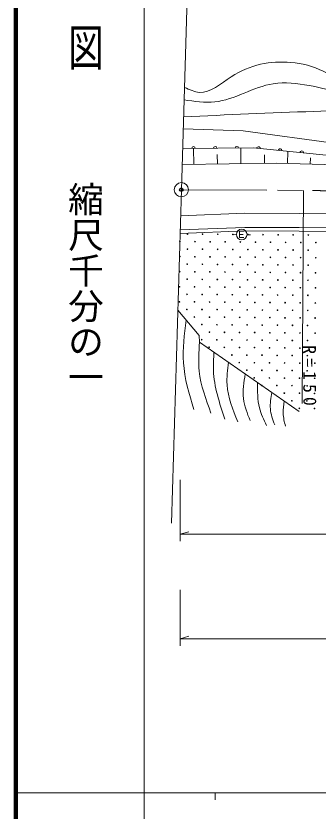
# Model space of a CAD drawing. Units: millimetres, scale not verified. Extents: x 40000 to 680000, y 20000 to 380000.
# Drawn here: x 40000 to 82441, y 202409 to 314320 of the extents above; entities that cross this region are included whole.
import ezdxf
from ezdxf.enums import TextEntityAlignment as Align

# ---------------------------------------------------------------- set-up
doc = ezdxf.new("R2010")
doc.units = ezdxf.units.MM
doc.header["$LTSCALE"] = 1000
doc.header["$PDMODE"] = 32
doc.header["$PDSIZE"] = 500
doc.linetypes.add('CHAIN', pattern=[18.5, 12, -1.5, 3.5, -1.5])
for name, color, linetype, lineweight in [('M-BGD', 7, 'Continuous', 13), ('M-BMK', 2, 'CHAIN', 13), ('M-BMK-SRVR', 3, 'Continuous', 13), ('M-STR-HTXT', 7, 'Continuous', 13), ('M-TTL', 2, 'Continuous', 140), ('M-TTL-BAND', 7, 'Continuous', 13)]:
    doc.layers.add(name, color=color, linetype=linetype, lineweight=lineweight)
doc.layers.add('M-OTRS', color=6, linetype='Continuous')
doc.styles.add('@ＭＳ ゴシック', font='')
doc.styles.add('ＭＳ ゴシック', font='')
doc.styles.get('@ＭＳ ゴシック').set_extended_font_data('@MS Gothic')
doc.styles.get('ＭＳ ゴシック').set_extended_font_data('MS Gothic')

msp = doc.modelspace()

# ---------------------------------------------------------------- linework, layer by layer
at = {"layer": 'M-BGD'}
for p, q in [((71899, 298154), (63495, 298417)), ((95765, 294910), (71899, 298154)), ((63412, 295662), (73354, 295730)), ((64997, 293410), (64964, 295672)), ((71610, 293508), (71577, 295718)), ((73354, 295730), (96847, 293418)), ((68304, 293459), (68284, 294801)), ((74916, 293557), (74898, 294770)), ((78163, 293542), (78206, 295253)), ((81351, 293462), (81373, 294348)), ((63344, 293386), (76569, 293582)), ((76569, 293582), (86132, 293342)), ((63130, 286201), (72140, 286563)), ((72140, 286563), (79804, 286520)), ((79804, 286520), (84910, 286477)), ((63070, 284197), (72175, 284563)), ((72175, 284563), (79787, 284521)), ((79787, 284521), (84816, 284478)), ((63055, 283696), (72183, 284063)), ((70969, 283573), (70469, 283580)), ((72019, 284043), (71419, 284043)), ((71419, 284043), (71419, 283143)), ((71419, 283563), (71929, 283563)), ((71419, 283143), (72019, 283143)), ((72183, 284063), (79783, 284021)), ((72468, 283525), (72968, 283500)), ((79783, 284021), (84792, 283978)), ((62733, 272914), (65746, 269344)), ((65746, 269344), (65778, 268389)), ((65778, 268389), (79809, 258653))]:
    msp.add_line(p, q, dxfattribs=at)
for centre, radius in [((71719, 283563), 750), ((64106, 283623), 50), ((66227, 283605), 50), ((68348, 283587), 50), ((70469, 283569), 50), ((72591, 283551), 50), ((74712, 283533), 50), ((76833, 283515), 50), ((78954, 283497), 50), ((81076, 283479), 50), ((63036, 282571), 50), ((65157, 282553), 50), ((67278, 282535), 50), ((69400, 282517), 50), ((71521, 282499), 50), ((73642, 282482), 50), ((75763, 282464), 50), ((77885, 282446), 50), ((80006, 282428), 50), ((82127, 282410), 50), ((64088, 281502), 50), ((66209, 281484), 50), ((68330, 281466), 50), ((70451, 281448), 50), ((72573, 281430), 50), ((74694, 281412), 50), ((76815, 281394), 50), ((78936, 281376), 50), ((81058, 281358), 50), ((63018, 280450), 50), ((65139, 280432), 50), ((67260, 280414), 50), ((69382, 280396), 50), ((71503, 280378), 50), ((73624, 280360), 50), ((75745, 280342), 50), ((77867, 280324), 50), ((79988, 280306), 50), ((82109, 280288), 50), ((64070, 279381), 50), ((66191, 279363), 50), ((68312, 279345), 50), ((70433, 279327), 50), ((72555, 279309), 50), ((74676, 279291), 50), ((76797, 279273), 50), ((78918, 279255), 50), ((81040, 279237), 50), ((63000, 278329), 50), ((65121, 278311), 50), ((67242, 278293), 50), ((69364, 278275), 50), ((71485, 278257), 50), ((73606, 278239), 50), ((75727, 278221), 50), ((77849, 278203), 50), ((79970, 278185), 50), ((82091, 278167), 50), ((64052, 277259), 50), ((66173, 277241), 50), ((68294, 277223), 50), ((70415, 277205), 50), ((72537, 277187), 50), ((74658, 277169), 50), ((76779, 277151), 50), ((78900, 277133), 50), ((81022, 277115), 50), ((62982, 276208), 50), ((65103, 276190), 50), ((67225, 276172), 50), ((69346, 276154), 50), ((71467, 276136), 50), ((73588, 276118), 50), ((75709, 276100), 50), ((77831, 276082), 50), ((79952, 276064), 50), ((82073, 276046), 50), ((64034, 275138), 50), ((66155, 275120), 50), ((68276, 275102), 50), ((70397, 275084), 50), ((72519, 275066), 50), ((74640, 275048), 50), ((76761, 275030), 50), ((78882, 275012), 50), ((81004, 274994), 50), ((62964, 274086), 50), ((64016, 273017), 50), ((65085, 274068), 50), ((67207, 274050), 50), ((69328, 274032), 50), ((71449, 274015), 50), ((73570, 273997), 50), ((75692, 273979), 50), ((77813, 273961), 50), ((79934, 273943), 50), ((82055, 273925), 50), ((65067, 271947), 50), ((66137, 272999), 50), ((67189, 271929), 50), ((68258, 272981), 50), ((69310, 271911), 50), ((70379, 272963), 50), ((72501, 272945), 50), ((74622, 272927), 50), ((76743, 272909), 50), ((78864, 272891), 50), ((80986, 272873), 50), ((66119, 270878), 50), ((68240, 270860), 50), ((70361, 270842), 50), ((71431, 271893), 50), ((72483, 270824), 50), ((73552, 271875), 50), ((74604, 270806), 50), ((75674, 271857), 50), ((76725, 270788), 50), ((77795, 271839), 50), ((79916, 271821), 50), ((82037, 271803), 50), ((67171, 269808), 50), ((69292, 269790), 50), ((71413, 269772), 50), ((73534, 269754), 50), ((75656, 269736), 50), ((77777, 269718), 50), ((78846, 270770), 50), ((79898, 269700), 50), ((80968, 270752), 50), ((82019, 269682), 50), ((66101, 268756), 50), ((68222, 268738), 50), ((70343, 268720), 50), ((72465, 268702), 50), ((74586, 268684), 50), ((76707, 268666), 50), ((78828, 268648), 50), ((80950, 268631), 50), ((67153, 267687), 50), ((69274, 267669), 50), ((71395, 267651), 50), ((73516, 267633), 50), ((75638, 267615), 50), ((77759, 267597), 50), ((79880, 267579), 50), ((82001, 267561), 50), ((70325, 266599), 50), ((72447, 266581), 50), ((74568, 266563), 50), ((76689, 266545), 50), ((78810, 266527), 50), ((80932, 266509), 50), ((71377, 265530), 50), ((73498, 265512), 50), ((75620, 265494), 50), ((77741, 265476), 50), ((79862, 265458), 50), ((81983, 265440), 50), ((72429, 264460), 50), ((74550, 264442), 50), ((76671, 264424), 50), ((78792, 264406), 50), ((80914, 264388), 50), ((73480, 263390), 50), ((75602, 263372), 50), ((77723, 263354), 50), ((79844, 263336), 50), ((81965, 263318), 50), ((74532, 262321), 50), ((76653, 262303), 50), ((78775, 262285), 50), ((80896, 262267), 50), ((77705, 261233), 50), ((79826, 261215), 50), ((81947, 261197), 50), ((78757, 260164), 50), ((80878, 260146), 50), ((79808, 259094), 50), ((81929, 259076), 50)]:
    msp.add_circle(centre, radius, dxfattribs=at)
for centre, start, end in [((64937, 295672), 0.39394, 180.39394), ((67987, 295693), 0.39394, 180.39394), ((71037, 295714), 0.39394, 180.39394), ((74083, 295658), 354.37947, 174.37947), ((77118, 295360), 354.37947, 174.37947), ((80153, 295061), 354.37947, 174.37947)]:
    msp.add_arc(centre, 250, start, end, dxfattribs=at)
for points, knots in [([(64285, 324863), (68430, 325250), (72574, 325637), (76692, 325439), (82119, 325179), (87498, 323902), (92751, 322262), (102317, 319275), (111462, 315082), (121057, 312904), (124402, 312094), (127804, 311542), (131241, 311182)], [0, 0, 0, 0, 1, 1, 1, 2, 2, 2, 3, 3, 3, 4, 4, 4, 4]), ([(63669, 304264), (64383, 303930), (65097, 303595), (65787, 303549), (67324, 303447), (68741, 304782), (70255, 305758), (72869, 307444), (75774, 308061), (78626, 307761), (80182, 307673), (81738, 307250), (83146, 306528), (84772, 305688), (86189, 304452), (87819, 303806), (89979, 302913), (92507, 303080), (94958, 303190), (97576, 303266), (100123, 303327), (102662, 303087), (106233, 302843), (109769, 301963), (113139, 300673), (116517, 299397), (119726, 297684), (123167, 296719), (125413, 296097), (127758, 295836), (130100, 295486), (134598, 294735), (139109, 293561), (143556, 293945), (147737, 294355), (151848, 296122), (156036, 296359), (158972, 296481), (161939, 295813), (164921, 295640), (170964, 295356), (177046, 296903), (183012, 296205), (184957, 296028), (186890, 295668), (188764, 294921), (190664, 294145), (192507, 292914), (194362, 292867), (196518, 292808), (198689, 294367), (200936, 295075), (204167, 296057), (207570, 295367), (210913, 294716), (217238, 293765), (223343, 292595), (229607, 291942), (232652, 291619), (235716, 291504), (238800, 291583), (243007, 291719), (247186, 292364), (251294, 293535), (253007, 293997), (254719, 294529), (256121, 295537), (257083, 296229), (257900, 297134), (258807, 297911)], [0, 0, 0, 0, 1, 1, 1, 2, 2, 2, 3, 3, 3, 4, 4, 4, 5, 5, 5, 6, 6, 6, 7, 7, 7, 8, 8, 8, 9, 9, 9, 10, 10, 10, 11, 11, 11, 12, 12, 12, 13, 13, 13, 14, 14, 14, 15, 15, 15, 16, 16, 16, 17, 17, 17, 18, 18, 18, 19, 19, 19, 20, 20, 20, 21, 21, 21, 22, 22, 22, 23, 23, 23, 23]), ([(63617, 302521), (65074, 302291), (66530, 302061), (67938, 302214), (70736, 302517), (73344, 304331), (76155, 304782), (77800, 305046), (79515, 304842), (81188, 304525), (84329, 303982), (87330, 302884), (90432, 302368), (93853, 301757), (97382, 301900), (100858, 301598), (105048, 301212), (109186, 300314), (113184, 298978), (117372, 297624), (121395, 295762), (125613, 294562), (131055, 292971), (136825, 292477), (142523, 292610), (147818, 292711), (153068, 293426), (158341, 293586), (161763, 293681), (165184, 293487), (168613, 293535), (173415, 293619), (178221, 294102), (183006, 293843), (186568, 293687), (190125, 293193), (193586, 292251), (194783, 291925), (195967, 291543), (197181, 291378), (198478, 291197), (199808, 291266), (201136, 291326), (206721, 291566), (212264, 291750), (217789, 291326), (221951, 291080), (226087, 290454), (230269, 290094), (234544, 289751), (238854, 289698), (243108, 290196), (247131, 290647), (251111, 291601), (254921, 292970), (256551, 293530), (258154, 294144), (259753, 294819)], [0, 0, 0, 0, 1, 1, 1, 2, 2, 2, 3, 3, 3, 4, 4, 4, 5, 5, 5, 6, 6, 6, 7, 7, 7, 8, 8, 8, 9, 9, 9, 10, 10, 10, 11, 11, 11, 12, 12, 12, 13, 13, 13, 14, 14, 14, 15, 15, 15, 16, 16, 16, 17, 17, 17, 18, 18, 18, 19, 19, 19, 19]), ([(63545, 300112), (69642, 300398), (75738, 300684), (81853, 300879), (87150, 301048), (92460, 301148), (97722, 300571), (101961, 300105), (106167, 299199), (110202, 297797), (113978, 296499), (117603, 294793), (121398, 293586), (125787, 292167), (130406, 291448), (135022, 291172), (141248, 290750), (147491, 291190), (153716, 291634), (156717, 291855), (159707, 292054), (162704, 292199), (167285, 292410), (171861, 292358), (176481, 292456), (180529, 292542), (184611, 292744), (188550, 292045), (190982, 291614), (193360, 290840), (195737, 290066)], [0, 0, 0, 0, 1, 1, 1, 2, 2, 2, 3, 3, 3, 4, 4, 4, 5, 5, 5, 6, 6, 6, 7, 7, 7, 8, 8, 8, 9, 9, 9, 10, 10, 10, 10]), ([(63911, 271518), (63651, 269503), (63392, 267489), (63529, 265505), (63684, 263288), (64335, 261109), (64986, 258930)], [0, 0, 0, 0, 1, 1, 1, 2, 2, 2, 2]), ([(65778, 268389), (65692, 267028), (65607, 265666), (65745, 264334), (65954, 262316), (66676, 260366), (67398, 258416)], [0, 0, 0, 0, 1, 1, 1, 2, 2, 2, 2]), ([(67816, 266975), (67763, 266130), (67711, 265285), (67743, 264449), (67835, 262111), (68596, 259841), (69358, 257570)], [0, 0, 0, 0, 1, 1, 1, 2, 2, 2, 2]), ([(69847, 265566), (69722, 264507), (69597, 263449), (69665, 262412), (69783, 260628), (70473, 258907), (71164, 257186)], [0, 0, 0, 0, 1, 1, 1, 2, 2, 2, 2]), ([(72213, 263924), (72025, 262755), (71836, 261586), (71971, 260453), (72095, 259407), (72494, 258393), (72893, 257378)], [0, 0, 0, 0, 1, 1, 1, 2, 2, 2, 2]), ([(73946, 262722), (73933, 261508), (73921, 260295), (74209, 259150), (74423, 258302), (74802, 257490), (75180, 256679)], [0, 0, 0, 0, 1, 1, 1, 2, 2, 2, 2]), ([(75969, 261318), (75823, 260550), (75677, 259782), (75737, 259031), (75798, 258263), (76075, 257513), (76352, 256763)], [0, 0, 0, 0, 1, 1, 1, 2, 2, 2, 2]), ([(77687, 260126), (77605, 259554), (77523, 258983), (77543, 258416), (77565, 257798), (77708, 257184), (77851, 256571)], [0, 0, 0, 0, 1, 1, 1, 2, 2, 2, 2])]:
    msp.add_open_spline(points, degree=3, knots=knots, dxfattribs=at)
at = {"layer": 'M-BMK'}
msp.add_line((63239, 289855), (80376, 289757), dxfattribs=at)
msp.add_arc((79519, 139760), 150000, 77.53131, 89.67276, dxfattribs=at)
at = {"layer": 'M-BMK-SRVR'}
for p, q in [((63239, 289855), (64751, 340474)), ((61837, 242949), (63239, 289855))]:
    msp.add_line(p, q, dxfattribs=at)
for radius in [1000, 40]:
    msp.add_circle((63239, 289855), radius, dxfattribs=at)
at = {"layer": 'M-OTRS'}
msp.add_point((63239, 289855), dxfattribs=at)
at = {"layer": 'M-STR-HTXT'}
for p, q in [((80376, 289757), (80205, 259758)), ((63055, 249046), (63055, 240382)), ((63055, 241382), (64305, 241732)), ((63055, 241382), (149714, 241382)), ((63055, 233537), (63055, 225663)), ((63055, 226663), (64305, 227013)), ((63055, 226663), (137460, 226663))]:
    msp.add_line(p, q, dxfattribs=at)
at = {"layer": 'M-TTL'}
msp.add_line((40000, 380000), (40000, 20000), dxfattribs=at)
at = {"layer": 'M-TTL-BAND'}
for p, q in [((58000, 370000), (58000, 20000)), ((40000, 205000), (579000, 205000)), ((68000, 205000), (68000, 204000))]:
    msp.add_line(p, q, dxfattribs=at)

# ---------------------------------------------------------------- texts
at = {"layer": 'M-STR-HTXT', "insert": (80287, 267969), "char_height": 1833, "attachment_point": 7, "rotation": 270.5, "style": 'ＭＳ ゴシック'}
msp.add_mtext('\\T1.46;R=150', dxfattribs=at)
at = {"layer": 'M-TTL-BAND', "style": '@ＭＳ ゴシック', "width": 1.4}
msp.add_text('平  面  図', height=3666, rotation=270, dxfattribs=at).set_placement((49777, 306475), align=Align.MIDDLE_RIGHT)
at = {"layer": 'M-TTL-BAND', "style": '@ＭＳ ゴシック'}
msp.add_text('縮尺千分の一', height=3666, rotation=270, dxfattribs=at).set_placement((49777, 261030), align=Align.MIDDLE_RIGHT)

doc.saveas('drawing.dxf')
